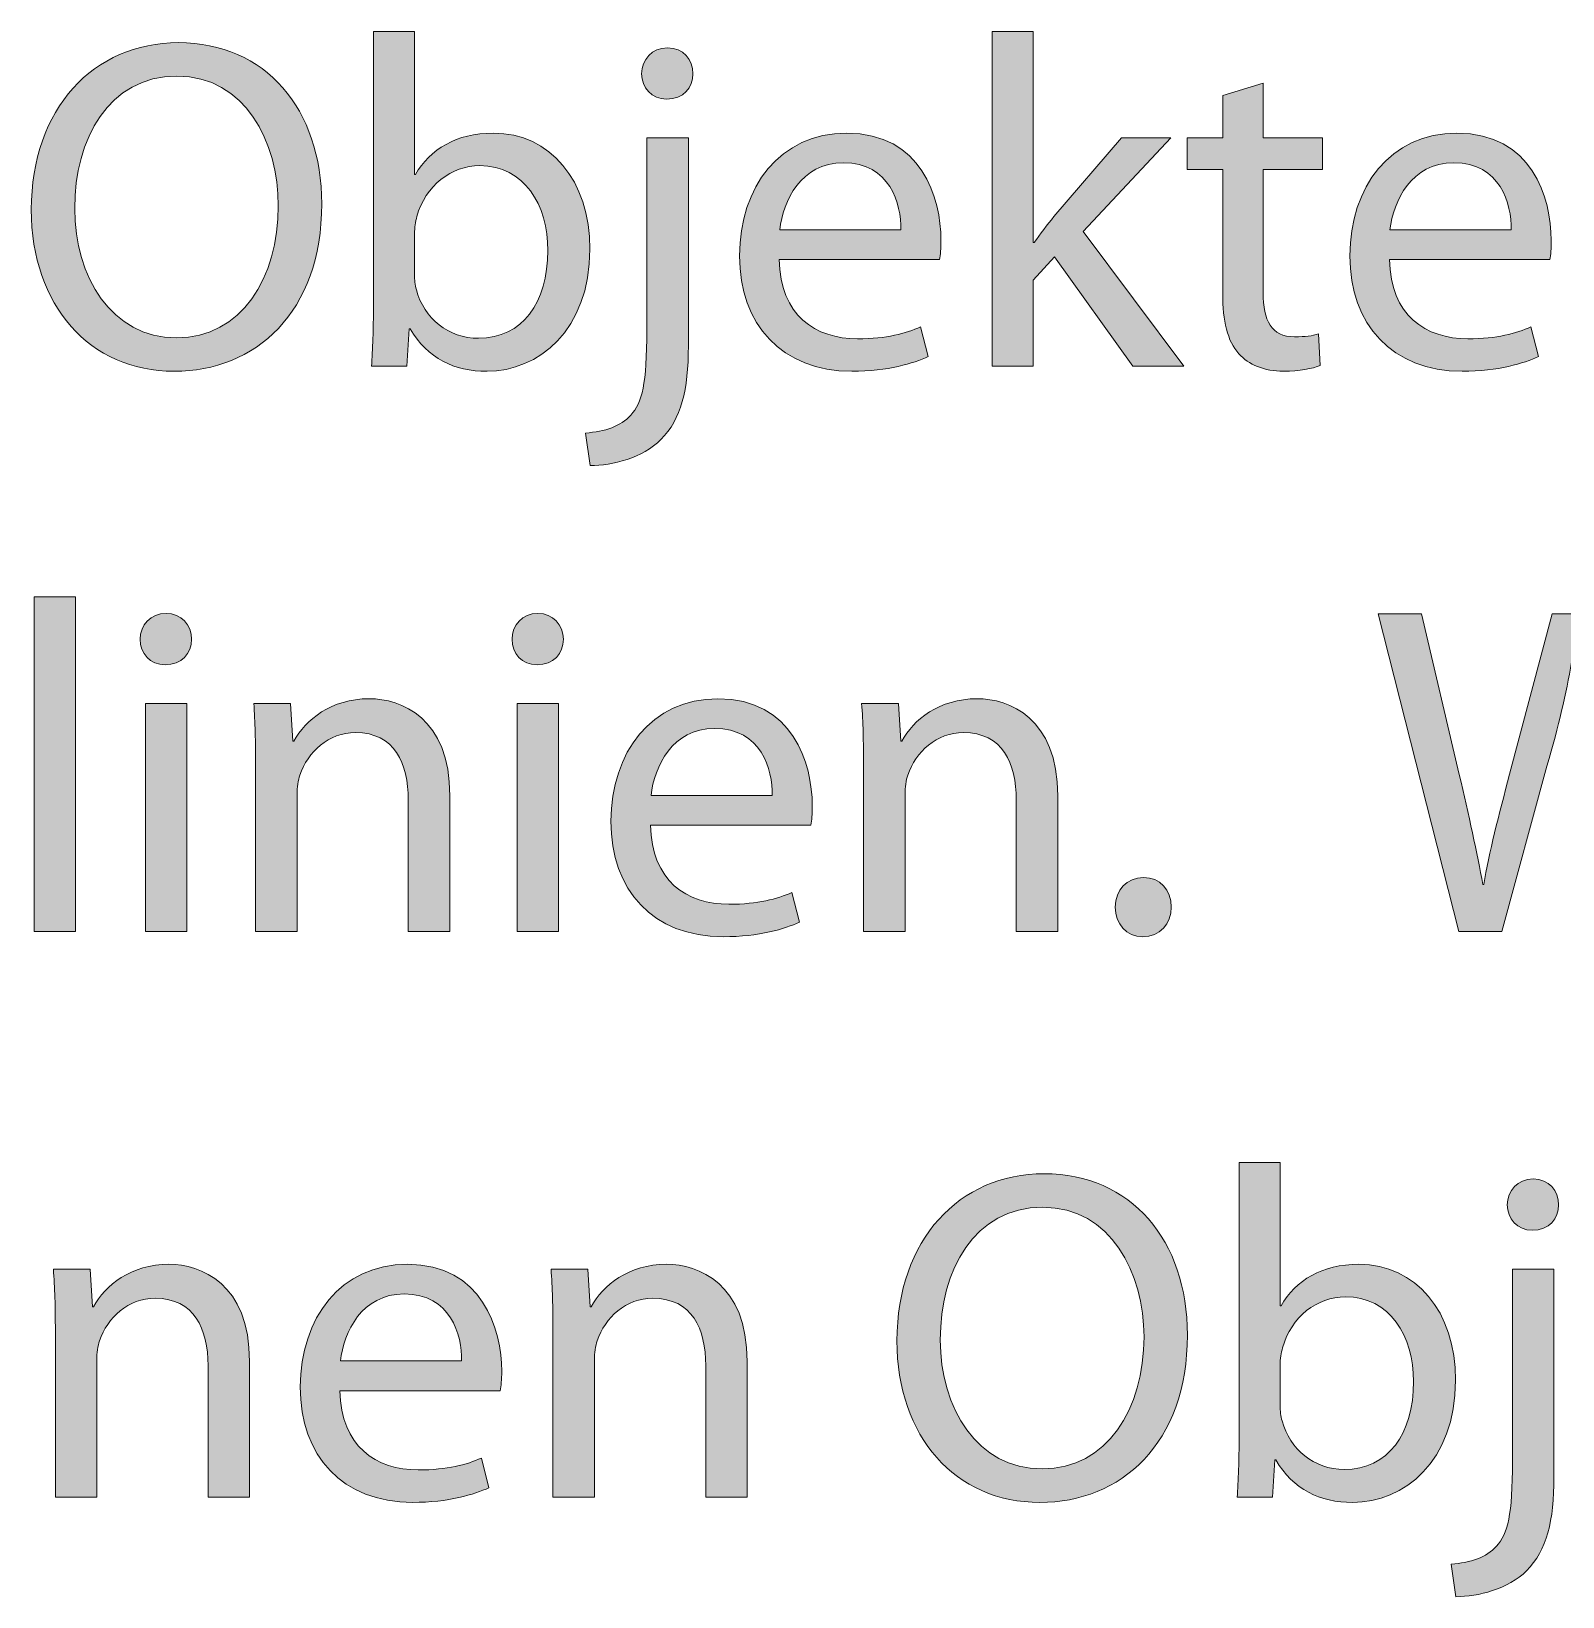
# Model space of a CAD drawing. Header units: inches. Extents: x 0 to 395, y 0 to 191.
# Drawn here: x 363.6 to 379.2, y 66.29 to 82.23 of the extents above; entities that cross this region are included whole.
import ezdxf

# ---------------------------------------------------------------- set-up
doc = ezdxf.new("R2010")
doc.units = ezdxf.units.IN
doc.header["$MEASUREMENT"] = 0
doc.layers.add('Template', color=7, linetype='Continuous')

# ---------------------------------------------------------------- blocks, each defined once
blk = doc.blocks.new('block 5')
at = {"layer": 'Template', "true_color": 0xf6921e}
h = blk.add_hatch(color=30, dxfattribs=at)
h.dxf.hatch_style = 2
edge = h.paths.add_edge_path()
edge.add_spline(control_points=[(366.556, 80.475), (366.556, 79.366), (365.879, 78.77), (365.053, 78.77), (364.193, 78.77), (363.598, 79.438), (363.598, 80.417), (363.598, 81.445), (364.232, 82.117), (365.096, 82.117), (365.985, 82.117), (366.556, 81.44), (366.556, 80.475)], knot_values=[0, 0, 0, 0, 1, 1, 1, 2, 2, 2, 3, 3, 3, 4, 4, 4, 4], degree=3, periodic=1)
edge = h.paths.add_edge_path()
edge.add_spline(control_points=[(364.04, 80.427), (364.04, 79.731), (364.415, 79.111), (365.077, 79.111), (365.74, 79.111), (366.114, 79.721), (366.114, 80.456), (366.114, 81.104), (365.778, 81.776), (365.082, 81.776), (364.386, 81.776), (364.04, 81.133), (364.04, 80.427)], knot_values=[0, 0, 0, 0, 1, 1, 1, 2, 2, 2, 3, 3, 3, 4, 4, 4, 4], degree=3, periodic=1)
h = blk.add_hatch(color=30, dxfattribs=at)
h.dxf.hatch_style = 2
edge = h.paths.add_edge_path()
edge.add_spline(control_points=[(367.083, 82.232), (367.083, 82.232), (367.501, 82.232), (367.501, 82.232), (367.501, 82.232), (367.501, 80.773), (367.501, 80.773), (367.501, 80.773), (367.51, 80.773), (367.51, 80.773), (367.659, 81.032), (367.928, 81.195), (368.303, 81.195), (368.884, 81.195), (369.287, 80.715), (369.287, 80.014), (369.287, 79.183), (368.759, 78.77), (368.24, 78.77), (367.904, 78.77), (367.635, 78.9), (367.457, 79.202), (367.457, 79.202), (367.448, 79.202), (367.448, 79.202), (367.448, 79.202), (367.424, 78.823), (367.424, 78.823), (367.424, 78.823), (367.064, 78.823), (367.064, 78.823), (367.074, 78.982), (367.083, 79.217), (367.083, 79.423), (367.083, 79.423), (367.083, 82.232), (367.083, 82.232)], knot_values=[0, 0, 0, 0, 1, 1, 1, 2, 2, 2, 3, 3, 3, 4, 4, 4, 5, 5, 5, 6, 6, 6, 7, 7, 7, 8, 8, 8, 9, 9, 9, 10, 10, 10, 11, 11, 11, 12, 12, 12, 12], degree=3, periodic=1)
edge = h.paths.add_edge_path()
edge.add_spline(control_points=[(367.501, 79.755), (367.501, 79.702), (367.506, 79.649), (367.52, 79.601), (367.597, 79.308), (367.847, 79.106), (368.154, 79.106), (368.6, 79.106), (368.859, 79.467), (368.859, 80), (368.859, 80.465), (368.62, 80.864), (368.164, 80.864), (367.88, 80.864), (367.611, 80.662), (367.525, 80.345), (367.51, 80.292), (367.501, 80.235), (367.501, 80.168), (367.501, 80.168), (367.501, 79.755), (367.501, 79.755)], knot_values=[0, 0, 0, 0, 1, 1, 1, 2, 2, 2, 3, 3, 3, 4, 4, 4, 5, 5, 5, 6, 6, 6, 7, 7, 7, 7], degree=3, periodic=1)
h = blk.add_hatch(color=30, dxfattribs=at)
h.dxf.hatch_style = 2
edge = h.paths.add_edge_path()
edge.add_spline(control_points=[(373.803, 80.081), (373.803, 80.081), (373.813, 80.081), (373.813, 80.081), (373.87, 80.163), (373.947, 80.264), (374.014, 80.345), (374.014, 80.345), (374.701, 81.147), (374.701, 81.147), (374.701, 81.147), (375.205, 81.147), (375.205, 81.147), (375.205, 81.147), (374.312, 80.192), (374.312, 80.192), (374.312, 80.192), (375.335, 78.823), (375.335, 78.823), (375.335, 78.823), (374.816, 78.823), (374.816, 78.823), (374.816, 78.823), (374.019, 79.937), (374.019, 79.937), (374.019, 79.937), (373.803, 79.697), (373.803, 79.697), (373.803, 79.697), (373.803, 78.823), (373.803, 78.823), (373.803, 78.823), (373.385, 78.823), (373.385, 78.823), (373.385, 78.823), (373.385, 82.232), (373.385, 82.232), (373.385, 82.232), (373.803, 82.232), (373.803, 82.232), (373.803, 82.232), (373.803, 80.081), (373.803, 80.081)], knot_values=[0, 0, 0, 0, 1, 1, 1, 2, 2, 2, 3, 3, 3, 4, 4, 4, 5, 5, 5, 6, 6, 6, 7, 7, 7, 8, 8, 8, 9, 9, 9, 10, 10, 10, 11, 11, 11, 12, 12, 12, 13, 13, 13, 14, 14, 14, 14], degree=3, periodic=1)
h = blk.add_hatch(color=30, dxfattribs=at)
h.dxf.hatch_style = 2
edge = h.paths.add_edge_path()
edge.add_spline(control_points=[(369.243, 78.141), (369.44, 78.156), (369.603, 78.209), (369.704, 78.324), (369.819, 78.453), (369.867, 78.636), (369.867, 79.193), (369.867, 79.193), (369.867, 81.147), (369.867, 81.147), (369.867, 81.147), (370.29, 81.147), (370.29, 81.147), (370.29, 81.147), (370.29, 79.029), (370.29, 79.029), (370.29, 78.578), (370.218, 78.285), (370.011, 78.074), (369.824, 77.887), (369.516, 77.81), (369.291, 77.81), (369.291, 77.81), (369.243, 78.141), (369.243, 78.141)], knot_values=[0, 0, 0, 0, 1, 1, 1, 2, 2, 2, 3, 3, 3, 4, 4, 4, 5, 5, 5, 6, 6, 6, 7, 7, 7, 8, 8, 8, 8], degree=3, periodic=1)
edge = h.paths.add_edge_path()
edge.add_spline(control_points=[(370.337, 81.8), (370.337, 81.661), (370.242, 81.541), (370.069, 81.541), (369.915, 81.541), (369.814, 81.661), (369.814, 81.8), (369.814, 81.944), (369.92, 82.064), (370.078, 82.064), (370.237, 82.064), (370.337, 81.944), (370.337, 81.8)], knot_values=[0, 0, 0, 0, 1, 1, 1, 2, 2, 2, 3, 3, 3, 4, 4, 4, 4], degree=3, periodic=1)
h = blk.add_hatch(color=30, dxfattribs=at)
h.dxf.hatch_style = 2
edge = h.paths.add_edge_path()
edge.add_spline(control_points=[(376.145, 81.704), (376.145, 81.704), (376.145, 81.147), (376.145, 81.147), (376.145, 81.147), (376.75, 81.147), (376.75, 81.147), (376.75, 81.147), (376.75, 80.825), (376.75, 80.825), (376.75, 80.825), (376.145, 80.825), (376.145, 80.825), (376.145, 80.825), (376.145, 79.572), (376.145, 79.572), (376.145, 79.284), (376.227, 79.121), (376.462, 79.121), (376.577, 79.121), (376.645, 79.13), (376.707, 79.15), (376.707, 79.15), (376.726, 78.828), (376.726, 78.828), (376.645, 78.799), (376.515, 78.77), (376.352, 78.77), (376.155, 78.77), (375.996, 78.838), (375.896, 78.948), (375.78, 79.078), (375.732, 79.284), (375.732, 79.558), (375.732, 79.558), (375.732, 80.825), (375.732, 80.825), (375.732, 80.825), (375.372, 80.825), (375.372, 80.825), (375.372, 80.825), (375.372, 81.147), (375.372, 81.147), (375.372, 81.147), (375.732, 81.147), (375.732, 81.147), (375.732, 81.147), (375.732, 81.579), (375.732, 81.579), (375.732, 81.579), (376.145, 81.704), (376.145, 81.704)], knot_values=[0, 0, 0, 0, 1, 1, 1, 2, 2, 2, 3, 3, 3, 4, 4, 4, 5, 5, 5, 6, 6, 6, 7, 7, 7, 8, 8, 8, 9, 9, 9, 10, 10, 10, 11, 11, 11, 12, 12, 12, 13, 13, 13, 14, 14, 14, 15, 15, 15, 16, 16, 16, 17, 17, 17, 17], degree=3, periodic=1)
h = blk.add_hatch(color=30, dxfattribs=at)
h.dxf.hatch_style = 2
edge = h.paths.add_edge_path()
edge.add_spline(control_points=[(371.216, 79.908), (371.225, 79.337), (371.585, 79.101), (372.013, 79.101), (372.315, 79.101), (372.502, 79.155), (372.656, 79.222), (372.656, 79.222), (372.733, 78.919), (372.733, 78.919), (372.584, 78.852), (372.325, 78.77), (371.955, 78.77), (371.24, 78.77), (370.812, 79.246), (370.812, 79.947), (370.812, 80.648), (371.225, 81.195), (371.902, 81.195), (372.666, 81.195), (372.863, 80.533), (372.863, 80.105), (372.863, 80.019), (372.858, 79.956), (372.848, 79.908), (372.848, 79.908), (371.216, 79.908), (371.216, 79.908)], knot_values=[0, 0, 0, 0, 1, 1, 1, 2, 2, 2, 3, 3, 3, 4, 4, 4, 5, 5, 5, 6, 6, 6, 7, 7, 7, 8, 8, 8, 9, 9, 9, 9], degree=3, periodic=1)
edge = h.paths.add_edge_path()
edge.add_spline(control_points=[(372.454, 80.211), (372.459, 80.475), (372.344, 80.893), (371.869, 80.893), (371.436, 80.893), (371.254, 80.504), (371.221, 80.211), (371.221, 80.211), (372.454, 80.211), (372.454, 80.211)], knot_values=[0, 0, 0, 0, 1, 1, 1, 2, 2, 2, 3, 3, 3, 3], degree=3, periodic=1)
h = blk.add_hatch(color=30, dxfattribs=at)
h.dxf.hatch_style = 2
edge = h.paths.add_edge_path()
edge.add_spline(control_points=[(377.432, 79.908), (377.441, 79.337), (377.801, 79.101), (378.229, 79.101), (378.531, 79.101), (378.718, 79.155), (378.872, 79.222), (378.872, 79.222), (378.949, 78.919), (378.949, 78.919), (378.8, 78.852), (378.541, 78.77), (378.171, 78.77), (377.456, 78.77), (377.028, 79.246), (377.028, 79.947), (377.028, 80.648), (377.441, 81.195), (378.118, 81.195), (378.882, 81.195), (379.078, 80.533), (379.078, 80.105), (379.078, 80.019), (379.074, 79.956), (379.064, 79.908), (379.064, 79.908), (377.432, 79.908), (377.432, 79.908)], knot_values=[0, 0, 0, 0, 1, 1, 1, 2, 2, 2, 3, 3, 3, 4, 4, 4, 5, 5, 5, 6, 6, 6, 7, 7, 7, 8, 8, 8, 9, 9, 9, 9], degree=3, periodic=1)
edge = h.paths.add_edge_path()
edge.add_spline(control_points=[(378.67, 80.211), (378.675, 80.475), (378.56, 80.893), (378.085, 80.893), (377.652, 80.893), (377.47, 80.504), (377.436, 80.211), (377.436, 80.211), (378.67, 80.211), (378.67, 80.211)], knot_values=[0, 0, 0, 0, 1, 1, 1, 2, 2, 2, 3, 3, 3, 3], degree=3, periodic=1)
h = blk.add_hatch(color=30, dxfattribs=at)
h.dxf.hatch_style = 2
h.paths.add_polyline_path([(363.627, 76.473), (364.049, 76.473), (364.049, 73.063), (363.627, 73.063)])
h = blk.add_hatch(color=30, dxfattribs=at)
h.dxf.hatch_style = 2
edge = h.paths.add_edge_path()
edge.add_spline(control_points=[(365.23, 76.04), (365.23, 75.896), (365.129, 75.781), (364.961, 75.781), (364.808, 75.781), (364.707, 75.896), (364.707, 76.04), (364.707, 76.184), (364.813, 76.304), (364.971, 76.304), (365.124, 76.304), (365.23, 76.189), (365.23, 76.04)], knot_values=[0, 0, 0, 0, 1, 1, 1, 2, 2, 2, 3, 3, 3, 4, 4, 4, 4], degree=3, periodic=1)
h.paths.add_polyline_path([(364.76, 73.063), (364.76, 75.387), (365.182, 75.387), (365.182, 73.063)])
h = blk.add_hatch(color=30, dxfattribs=at)
h.dxf.hatch_style = 2
edge = h.paths.add_edge_path()
edge.add_spline(control_points=[(369.017, 76.04), (369.017, 75.896), (368.916, 75.781), (368.749, 75.781), (368.595, 75.781), (368.494, 75.896), (368.494, 76.04), (368.494, 76.184), (368.599, 76.304), (368.758, 76.304), (368.912, 76.304), (369.017, 76.189), (369.017, 76.04)], knot_values=[0, 0, 0, 0, 1, 1, 1, 2, 2, 2, 3, 3, 3, 4, 4, 4, 4], degree=3, periodic=1)
h.paths.add_polyline_path([(368.547, 73.063), (368.547, 75.387), (368.969, 75.387), (368.969, 73.063)])
h = blk.add_hatch(color=30, dxfattribs=at)
h.dxf.hatch_style = 2
edge = h.paths.add_edge_path()
edge.add_spline(control_points=[(378.137, 73.063), (378.137, 73.063), (377.316, 76.3), (377.316, 76.3), (377.316, 76.3), (377.757, 76.3), (377.757, 76.3), (377.757, 76.3), (378.142, 74.662), (378.142, 74.662), (378.238, 74.259), (378.324, 73.856), (378.382, 73.543), (378.382, 73.543), (378.391, 73.543), (378.391, 73.543), (378.444, 73.865), (378.545, 74.249), (378.655, 74.667), (378.655, 74.667), (379.087, 76.3), (379.087, 76.3), (379.087, 76.3), (379.524, 76.3), (379.524, 76.3), (379.524, 76.3), (379.918, 74.657), (379.918, 74.657), (380.009, 74.273), (380.096, 73.889), (380.144, 73.548), (380.144, 73.548), (380.153, 73.548), (380.153, 73.548), (380.221, 73.903), (380.312, 74.263), (380.413, 74.667), (380.413, 74.667), (380.84, 76.3), (380.84, 76.3), (380.84, 76.3), (381.267, 76.3), (381.267, 76.3), (381.267, 76.3), (380.35, 73.063), (380.35, 73.063), (380.35, 73.063), (379.913, 73.063), (379.913, 73.063), (379.913, 73.063), (379.505, 74.749), (379.505, 74.749), (379.404, 75.162), (379.337, 75.479), (379.294, 75.805), (379.294, 75.805), (379.284, 75.805), (379.284, 75.805), (379.231, 75.483), (379.155, 75.166), (379.035, 74.749), (379.035, 74.749), (378.574, 73.063), (378.574, 73.063), (378.574, 73.063), (378.137, 73.063), (378.137, 73.063)], knot_values=[0, 0, 0, 0, 1, 1, 1, 2, 2, 2, 3, 3, 3, 4, 4, 4, 5, 5, 5, 6, 6, 6, 7, 7, 7, 8, 8, 8, 9, 9, 9, 10, 10, 10, 11, 11, 11, 12, 12, 12, 13, 13, 13, 14, 14, 14, 15, 15, 15, 16, 16, 16, 17, 17, 17, 18, 18, 18, 19, 19, 19, 20, 20, 20, 21, 21, 21, 22, 22, 22, 22], degree=3, periodic=1)
h = blk.add_hatch(color=30, dxfattribs=at)
h.dxf.hatch_style = 2
edge = h.paths.add_edge_path()
edge.add_spline(control_points=[(365.883, 74.758), (365.883, 75.003), (365.878, 75.195), (365.864, 75.387), (365.864, 75.387), (366.238, 75.387), (366.238, 75.387), (366.238, 75.387), (366.262, 75.003), (366.262, 75.003), (366.262, 75.003), (366.272, 75.003), (366.272, 75.003), (366.387, 75.219), (366.656, 75.435), (367.04, 75.435), (367.362, 75.435), (367.861, 75.243), (367.861, 74.446), (367.861, 74.446), (367.861, 73.063), (367.861, 73.063), (367.861, 73.063), (367.438, 73.063), (367.438, 73.063), (367.438, 73.063), (367.438, 74.403), (367.438, 74.403), (367.438, 74.778), (367.299, 75.09), (366.901, 75.09), (366.627, 75.09), (366.411, 74.893), (366.334, 74.657), (366.315, 74.605), (366.305, 74.533), (366.305, 74.461), (366.305, 74.461), (366.305, 73.063), (366.305, 73.063), (366.305, 73.063), (365.883, 73.063), (365.883, 73.063), (365.883, 73.063), (365.883, 74.758), (365.883, 74.758)], knot_values=[0, 0, 0, 0, 1, 1, 1, 2, 2, 2, 3, 3, 3, 4, 4, 4, 5, 5, 5, 6, 6, 6, 7, 7, 7, 8, 8, 8, 9, 9, 9, 10, 10, 10, 11, 11, 11, 12, 12, 12, 13, 13, 13, 14, 14, 14, 15, 15, 15, 15], degree=3, periodic=1)
h = blk.add_hatch(color=30, dxfattribs=at)
h.dxf.hatch_style = 2
edge = h.paths.add_edge_path()
edge.add_spline(control_points=[(369.905, 74.148), (369.915, 73.577), (370.275, 73.342), (370.702, 73.342), (371.004, 73.342), (371.192, 73.395), (371.345, 73.462), (371.345, 73.462), (371.422, 73.159), (371.422, 73.159), (371.273, 73.092), (371.014, 73.011), (370.644, 73.011), (369.929, 73.011), (369.502, 73.486), (369.502, 74.187), (369.502, 74.888), (369.915, 75.435), (370.592, 75.435), (371.355, 75.435), (371.552, 74.773), (371.552, 74.345), (371.552, 74.259), (371.547, 74.196), (371.538, 74.148), (371.538, 74.148), (369.905, 74.148), (369.905, 74.148)], knot_values=[0, 0, 0, 0, 1, 1, 1, 2, 2, 2, 3, 3, 3, 4, 4, 4, 5, 5, 5, 6, 6, 6, 7, 7, 7, 8, 8, 8, 9, 9, 9, 9], degree=3, periodic=1)
edge = h.paths.add_edge_path()
edge.add_spline(control_points=[(371.144, 74.451), (371.148, 74.715), (371.033, 75.133), (370.558, 75.133), (370.126, 75.133), (369.943, 74.744), (369.91, 74.451), (369.91, 74.451), (371.144, 74.451), (371.144, 74.451)], knot_values=[0, 0, 0, 0, 1, 1, 1, 2, 2, 2, 3, 3, 3, 3], degree=3, periodic=1)
h = blk.add_hatch(color=30, dxfattribs=at)
h.dxf.hatch_style = 2
edge = h.paths.add_edge_path()
edge.add_spline(control_points=[(372.074, 74.758), (372.074, 75.003), (372.07, 75.195), (372.055, 75.387), (372.055, 75.387), (372.43, 75.387), (372.43, 75.387), (372.43, 75.387), (372.454, 75.003), (372.454, 75.003), (372.454, 75.003), (372.463, 75.003), (372.463, 75.003), (372.579, 75.219), (372.848, 75.435), (373.232, 75.435), (373.553, 75.435), (374.053, 75.243), (374.053, 74.446), (374.053, 74.446), (374.053, 73.063), (374.053, 73.063), (374.053, 73.063), (373.63, 73.063), (373.63, 73.063), (373.63, 73.063), (373.63, 74.403), (373.63, 74.403), (373.63, 74.778), (373.491, 75.09), (373.092, 75.09), (372.819, 75.09), (372.603, 74.893), (372.526, 74.657), (372.506, 74.605), (372.497, 74.533), (372.497, 74.461), (372.497, 74.461), (372.497, 73.063), (372.497, 73.063), (372.497, 73.063), (372.074, 73.063), (372.074, 73.063), (372.074, 73.063), (372.074, 74.758), (372.074, 74.758)], knot_values=[0, 0, 0, 0, 1, 1, 1, 2, 2, 2, 3, 3, 3, 4, 4, 4, 5, 5, 5, 6, 6, 6, 7, 7, 7, 8, 8, 8, 9, 9, 9, 10, 10, 10, 11, 11, 11, 12, 12, 12, 13, 13, 13, 14, 14, 14, 15, 15, 15, 15], degree=3, periodic=1)
h = blk.add_hatch(color=30, dxfattribs=at)
h.dxf.hatch_style = 2
edge = h.paths.add_edge_path()
edge.add_spline(control_points=[(374.638, 73.313), (374.638, 73.486), (374.757, 73.615), (374.926, 73.615), (375.094, 73.615), (375.209, 73.49), (375.209, 73.313), (375.209, 73.14), (375.094, 73.011), (374.916, 73.011), (374.753, 73.011), (374.638, 73.14), (374.638, 73.313)], knot_values=[0, 0, 0, 0, 1, 1, 1, 2, 2, 2, 3, 3, 3, 4, 4, 4, 4], degree=3, periodic=1)
h = blk.add_hatch(color=30, dxfattribs=at)
h.dxf.hatch_style = 2
edge = h.paths.add_edge_path()
edge.add_spline(control_points=[(375.9, 70.712), (375.9, 70.712), (376.317, 70.712), (376.317, 70.712), (376.317, 70.712), (376.317, 69.253), (376.317, 69.253), (376.317, 69.253), (376.327, 69.253), (376.327, 69.253), (376.476, 69.512), (376.745, 69.675), (377.119, 69.675), (377.7, 69.675), (378.104, 69.195), (378.104, 68.494), (378.104, 67.663), (377.576, 67.25), (377.057, 67.25), (376.721, 67.25), (376.452, 67.38), (376.274, 67.682), (376.274, 67.682), (376.264, 67.682), (376.264, 67.682), (376.264, 67.682), (376.241, 67.303), (376.241, 67.303), (376.241, 67.303), (375.881, 67.303), (375.881, 67.303), (375.89, 67.462), (375.9, 67.697), (375.9, 67.903), (375.9, 67.903), (375.9, 70.712), (375.9, 70.712)], knot_values=[0, 0, 0, 0, 1, 1, 1, 2, 2, 2, 3, 3, 3, 4, 4, 4, 5, 5, 5, 6, 6, 6, 7, 7, 7, 8, 8, 8, 9, 9, 9, 10, 10, 10, 11, 11, 11, 12, 12, 12, 12], degree=3, periodic=1)
edge = h.paths.add_edge_path()
edge.add_spline(control_points=[(376.317, 68.235), (376.317, 68.182), (376.322, 68.129), (376.337, 68.081), (376.414, 67.788), (376.663, 67.586), (376.971, 67.586), (377.417, 67.586), (377.676, 67.947), (377.676, 68.48), (377.676, 68.945), (377.436, 69.344), (376.98, 69.344), (376.697, 69.344), (376.428, 69.142), (376.342, 68.825), (376.327, 68.772), (376.317, 68.715), (376.317, 68.647), (376.317, 68.647), (376.317, 68.235), (376.317, 68.235)], knot_values=[0, 0, 0, 0, 1, 1, 1, 2, 2, 2, 3, 3, 3, 4, 4, 4, 5, 5, 5, 6, 6, 6, 7, 7, 7, 7], degree=3, periodic=1)
h = blk.add_hatch(color=30, dxfattribs=at)
h.dxf.hatch_style = 2
edge = h.paths.add_edge_path()
edge.add_spline(control_points=[(375.373, 68.955), (375.373, 67.846), (374.695, 67.25), (373.87, 67.25), (373.01, 67.25), (372.415, 67.918), (372.415, 68.897), (372.415, 69.925), (373.049, 70.597), (373.913, 70.597), (374.801, 70.597), (375.373, 69.92), (375.373, 68.955)], knot_values=[0, 0, 0, 0, 1, 1, 1, 2, 2, 2, 3, 3, 3, 4, 4, 4, 4], degree=3, periodic=1)
edge = h.paths.add_edge_path()
edge.add_spline(control_points=[(372.856, 68.907), (372.856, 68.21), (373.231, 67.591), (373.894, 67.591), (374.556, 67.591), (374.931, 68.201), (374.931, 68.936), (374.931, 69.584), (374.595, 70.256), (373.899, 70.256), (373.202, 70.256), (372.856, 69.613), (372.856, 68.907)], knot_values=[0, 0, 0, 0, 1, 1, 1, 2, 2, 2, 3, 3, 3, 4, 4, 4, 4], degree=3, periodic=1)
h = blk.add_hatch(color=30, dxfattribs=at)
h.dxf.hatch_style = 2
edge = h.paths.add_edge_path()
edge.add_spline(control_points=[(378.059, 66.621), (378.256, 66.636), (378.42, 66.688), (378.52, 66.804), (378.636, 66.933), (378.684, 67.116), (378.684, 67.673), (378.684, 67.673), (378.684, 69.627), (378.684, 69.627), (378.684, 69.627), (379.106, 69.627), (379.106, 69.627), (379.106, 69.627), (379.106, 67.509), (379.106, 67.509), (379.106, 67.058), (379.034, 66.765), (378.828, 66.554), (378.64, 66.367), (378.333, 66.29), (378.108, 66.29), (378.108, 66.29), (378.059, 66.621), (378.059, 66.621)], knot_values=[0, 0, 0, 0, 1, 1, 1, 2, 2, 2, 3, 3, 3, 4, 4, 4, 5, 5, 5, 6, 6, 6, 7, 7, 7, 8, 8, 8, 8], degree=3, periodic=1)
edge = h.paths.add_edge_path()
edge.add_spline(control_points=[(379.154, 70.28), (379.154, 70.141), (379.058, 70.021), (378.885, 70.021), (378.732, 70.021), (378.631, 70.141), (378.631, 70.28), (378.631, 70.424), (378.737, 70.544), (378.895, 70.544), (379.054, 70.544), (379.154, 70.424), (379.154, 70.28)], knot_values=[0, 0, 0, 0, 1, 1, 1, 2, 2, 2, 3, 3, 3, 4, 4, 4, 4], degree=3, periodic=1)
h = blk.add_hatch(color=30, dxfattribs=at)
h.dxf.hatch_style = 2
edge = h.paths.add_edge_path()
edge.add_spline(control_points=[(363.843, 68.998), (363.843, 69.243), (363.838, 69.435), (363.823, 69.627), (363.823, 69.627), (364.198, 69.627), (364.198, 69.627), (364.198, 69.627), (364.222, 69.243), (364.222, 69.243), (364.222, 69.243), (364.231, 69.243), (364.231, 69.243), (364.347, 69.459), (364.616, 69.675), (365, 69.675), (365.321, 69.675), (365.821, 69.483), (365.821, 68.686), (365.821, 68.686), (365.821, 67.303), (365.821, 67.303), (365.821, 67.303), (365.398, 67.303), (365.398, 67.303), (365.398, 67.303), (365.398, 68.643), (365.398, 68.643), (365.398, 69.017), (365.259, 69.329), (364.86, 69.329), (364.587, 69.329), (364.371, 69.132), (364.294, 68.897), (364.275, 68.844), (364.265, 68.772), (364.265, 68.7), (364.265, 68.7), (364.265, 67.303), (364.265, 67.303), (364.265, 67.303), (363.843, 67.303), (363.843, 67.303), (363.843, 67.303), (363.843, 68.998), (363.843, 68.998)], knot_values=[0, 0, 0, 0, 1, 1, 1, 2, 2, 2, 3, 3, 3, 4, 4, 4, 5, 5, 5, 6, 6, 6, 7, 7, 7, 8, 8, 8, 9, 9, 9, 10, 10, 10, 11, 11, 11, 12, 12, 12, 13, 13, 13, 14, 14, 14, 15, 15, 15, 15], degree=3, periodic=1)
h = blk.add_hatch(color=30, dxfattribs=at)
h.dxf.hatch_style = 2
edge = h.paths.add_edge_path()
edge.add_spline(control_points=[(366.742, 68.388), (366.751, 67.817), (367.111, 67.581), (367.539, 67.581), (367.841, 67.581), (368.029, 67.634), (368.182, 67.702), (368.182, 67.702), (368.259, 67.399), (368.259, 67.399), (368.11, 67.332), (367.851, 67.25), (367.481, 67.25), (366.766, 67.25), (366.338, 67.725), (366.338, 68.426), (366.338, 69.128), (366.751, 69.675), (367.428, 69.675), (368.192, 69.675), (368.389, 69.013), (368.389, 68.585), (368.389, 68.498), (368.384, 68.436), (368.374, 68.388), (368.374, 68.388), (366.742, 68.388), (366.742, 68.388)], knot_values=[0, 0, 0, 0, 1, 1, 1, 2, 2, 2, 3, 3, 3, 4, 4, 4, 5, 5, 5, 6, 6, 6, 7, 7, 7, 8, 8, 8, 9, 9, 9, 9], degree=3, periodic=1)
edge = h.paths.add_edge_path()
edge.add_spline(control_points=[(367.981, 68.691), (367.985, 68.955), (367.87, 69.373), (367.395, 69.373), (366.963, 69.373), (366.78, 68.984), (366.747, 68.691), (366.747, 68.691), (367.981, 68.691), (367.981, 68.691)], knot_values=[0, 0, 0, 0, 1, 1, 1, 2, 2, 2, 3, 3, 3, 3], degree=3, periodic=1)
h = blk.add_hatch(color=30, dxfattribs=at)
h.dxf.hatch_style = 2
edge = h.paths.add_edge_path()
edge.add_spline(control_points=[(368.911, 68.998), (368.911, 69.243), (368.906, 69.435), (368.892, 69.627), (368.892, 69.627), (369.267, 69.627), (369.267, 69.627), (369.267, 69.627), (369.29, 69.243), (369.29, 69.243), (369.29, 69.243), (369.3, 69.243), (369.3, 69.243), (369.416, 69.459), (369.684, 69.675), (370.068, 69.675), (370.39, 69.675), (370.889, 69.483), (370.889, 68.686), (370.889, 68.686), (370.889, 67.303), (370.889, 67.303), (370.889, 67.303), (370.467, 67.303), (370.467, 67.303), (370.467, 67.303), (370.467, 68.643), (370.467, 68.643), (370.467, 69.017), (370.328, 69.329), (369.929, 69.329), (369.655, 69.329), (369.439, 69.132), (369.362, 68.897), (369.343, 68.844), (369.334, 68.772), (369.334, 68.7), (369.334, 68.7), (369.334, 67.303), (369.334, 67.303), (369.334, 67.303), (368.911, 67.303), (368.911, 67.303), (368.911, 67.303), (368.911, 68.998), (368.911, 68.998)], knot_values=[0, 0, 0, 0, 1, 1, 1, 2, 2, 2, 3, 3, 3, 4, 4, 4, 5, 5, 5, 6, 6, 6, 7, 7, 7, 8, 8, 8, 9, 9, 9, 10, 10, 10, 11, 11, 11, 12, 12, 12, 13, 13, 13, 14, 14, 14, 15, 15, 15, 15], degree=3, periodic=1)
at = {"layer": 'Template', "lineweight": 0}
for points in [[(363.627, 76.473), (364.049, 76.473), (364.049, 73.063), (363.627, 73.063), (363.627, 76.473)], [(364.76, 73.063), (364.76, 75.387), (365.182, 75.387), (365.182, 73.063), (364.76, 73.063)], [(368.547, 73.063), (368.547, 75.387), (368.969, 75.387), (368.969, 73.063), (368.547, 73.063)]]:
    blk.add_lwpolyline(points, dxfattribs=at)
for points, knots in [([(366.556, 80.475), (366.556, 79.366), (365.879, 78.77), (365.053, 78.77), (364.193, 78.77), (363.598, 79.438), (363.598, 80.417), (363.598, 81.445), (364.232, 82.117), (365.096, 82.117), (365.985, 82.117), (366.556, 81.44), (366.556, 80.475)], [0, 0, 0, 0, 1, 1, 1, 2, 2, 2, 3, 3, 3, 4, 4, 4, 4]), ([(367.083, 82.232), (367.083, 82.232), (367.501, 82.232), (367.501, 82.232), (367.501, 82.232), (367.501, 80.773), (367.501, 80.773), (367.501, 80.773), (367.51, 80.773), (367.51, 80.773), (367.659, 81.032), (367.928, 81.195), (368.303, 81.195), (368.884, 81.195), (369.287, 80.715), (369.287, 80.014), (369.287, 79.183), (368.759, 78.77), (368.24, 78.77), (367.904, 78.77), (367.635, 78.9), (367.457, 79.202), (367.457, 79.202), (367.448, 79.202), (367.448, 79.202), (367.448, 79.202), (367.424, 78.823), (367.424, 78.823), (367.424, 78.823), (367.064, 78.823), (367.064, 78.823), (367.074, 78.982), (367.083, 79.217), (367.083, 79.423), (367.083, 79.423), (367.083, 82.232), (367.083, 82.232)], [0, 0, 0, 0, 1, 1, 1, 2, 2, 2, 3, 3, 3, 4, 4, 4, 5, 5, 5, 6, 6, 6, 7, 7, 7, 8, 8, 8, 9, 9, 9, 10, 10, 10, 11, 11, 11, 12, 12, 12, 12]), ([(373.803, 80.081), (373.803, 80.081), (373.813, 80.081), (373.813, 80.081), (373.87, 80.163), (373.947, 80.264), (374.014, 80.345), (374.014, 80.345), (374.701, 81.147), (374.701, 81.147), (374.701, 81.147), (375.205, 81.147), (375.205, 81.147), (375.205, 81.147), (374.312, 80.192), (374.312, 80.192), (374.312, 80.192), (375.335, 78.823), (375.335, 78.823), (375.335, 78.823), (374.816, 78.823), (374.816, 78.823), (374.816, 78.823), (374.019, 79.937), (374.019, 79.937), (374.019, 79.937), (373.803, 79.697), (373.803, 79.697), (373.803, 79.697), (373.803, 78.823), (373.803, 78.823), (373.803, 78.823), (373.385, 78.823), (373.385, 78.823), (373.385, 78.823), (373.385, 82.232), (373.385, 82.232), (373.385, 82.232), (373.803, 82.232), (373.803, 82.232), (373.803, 82.232), (373.803, 80.081), (373.803, 80.081)], [0, 0, 0, 0, 1, 1, 1, 2, 2, 2, 3, 3, 3, 4, 4, 4, 5, 5, 5, 6, 6, 6, 7, 7, 7, 8, 8, 8, 9, 9, 9, 10, 10, 10, 11, 11, 11, 12, 12, 12, 13, 13, 13, 14, 14, 14, 14]), ([(370.337, 81.8), (370.337, 81.661), (370.242, 81.541), (370.069, 81.541), (369.915, 81.541), (369.814, 81.661), (369.814, 81.8), (369.814, 81.944), (369.92, 82.064), (370.078, 82.064), (370.237, 82.064), (370.337, 81.944), (370.337, 81.8)], [0, 0, 0, 0, 1, 1, 1, 2, 2, 2, 3, 3, 3, 4, 4, 4, 4]), ([(364.04, 80.427), (364.04, 79.731), (364.415, 79.111), (365.077, 79.111), (365.74, 79.111), (366.114, 79.721), (366.114, 80.456), (366.114, 81.104), (365.778, 81.776), (365.082, 81.776), (364.386, 81.776), (364.04, 81.133), (364.04, 80.427)], [0, 0, 0, 0, 1, 1, 1, 2, 2, 2, 3, 3, 3, 4, 4, 4, 4]), ([(376.145, 81.704), (376.145, 81.704), (376.145, 81.147), (376.145, 81.147), (376.145, 81.147), (376.75, 81.147), (376.75, 81.147), (376.75, 81.147), (376.75, 80.825), (376.75, 80.825), (376.75, 80.825), (376.145, 80.825), (376.145, 80.825), (376.145, 80.825), (376.145, 79.572), (376.145, 79.572), (376.145, 79.284), (376.227, 79.121), (376.462, 79.121), (376.577, 79.121), (376.645, 79.13), (376.707, 79.15), (376.707, 79.15), (376.726, 78.828), (376.726, 78.828), (376.645, 78.799), (376.515, 78.77), (376.352, 78.77), (376.155, 78.77), (375.996, 78.838), (375.896, 78.948), (375.78, 79.078), (375.732, 79.284), (375.732, 79.558), (375.732, 79.558), (375.732, 80.825), (375.732, 80.825), (375.732, 80.825), (375.372, 80.825), (375.372, 80.825), (375.372, 80.825), (375.372, 81.147), (375.372, 81.147), (375.372, 81.147), (375.732, 81.147), (375.732, 81.147), (375.732, 81.147), (375.732, 81.579), (375.732, 81.579), (375.732, 81.579), (376.145, 81.704), (376.145, 81.704)], [0, 0, 0, 0, 1, 1, 1, 2, 2, 2, 3, 3, 3, 4, 4, 4, 5, 5, 5, 6, 6, 6, 7, 7, 7, 8, 8, 8, 9, 9, 9, 10, 10, 10, 11, 11, 11, 12, 12, 12, 13, 13, 13, 14, 14, 14, 15, 15, 15, 16, 16, 16, 17, 17, 17, 17]), ([(371.216, 79.908), (371.225, 79.337), (371.585, 79.101), (372.013, 79.101), (372.315, 79.101), (372.502, 79.155), (372.656, 79.222), (372.656, 79.222), (372.733, 78.919), (372.733, 78.919), (372.584, 78.852), (372.325, 78.77), (371.955, 78.77), (371.24, 78.77), (370.812, 79.246), (370.812, 79.947), (370.812, 80.648), (371.225, 81.195), (371.902, 81.195), (372.666, 81.195), (372.863, 80.533), (372.863, 80.105), (372.863, 80.019), (372.858, 79.956), (372.848, 79.908), (372.848, 79.908), (371.216, 79.908), (371.216, 79.908)], [0, 0, 0, 0, 1, 1, 1, 2, 2, 2, 3, 3, 3, 4, 4, 4, 5, 5, 5, 6, 6, 6, 7, 7, 7, 8, 8, 8, 9, 9, 9, 9]), ([(377.432, 79.908), (377.441, 79.337), (377.801, 79.101), (378.229, 79.101), (378.531, 79.101), (378.718, 79.155), (378.872, 79.222), (378.872, 79.222), (378.949, 78.919), (378.949, 78.919), (378.8, 78.852), (378.541, 78.77), (378.171, 78.77), (377.456, 78.77), (377.028, 79.246), (377.028, 79.947), (377.028, 80.648), (377.441, 81.195), (378.118, 81.195), (378.882, 81.195), (379.078, 80.533), (379.078, 80.105), (379.078, 80.019), (379.074, 79.956), (379.064, 79.908), (379.064, 79.908), (377.432, 79.908), (377.432, 79.908)], [0, 0, 0, 0, 1, 1, 1, 2, 2, 2, 3, 3, 3, 4, 4, 4, 5, 5, 5, 6, 6, 6, 7, 7, 7, 8, 8, 8, 9, 9, 9, 9]), ([(369.243, 78.141), (369.44, 78.156), (369.603, 78.209), (369.704, 78.324), (369.819, 78.453), (369.867, 78.636), (369.867, 79.193), (369.867, 79.193), (369.867, 81.147), (369.867, 81.147), (369.867, 81.147), (370.29, 81.147), (370.29, 81.147), (370.29, 81.147), (370.29, 79.029), (370.29, 79.029), (370.29, 78.578), (370.218, 78.285), (370.011, 78.074), (369.824, 77.887), (369.516, 77.81), (369.291, 77.81), (369.291, 77.81), (369.243, 78.141), (369.243, 78.141)], [0, 0, 0, 0, 1, 1, 1, 2, 2, 2, 3, 3, 3, 4, 4, 4, 5, 5, 5, 6, 6, 6, 7, 7, 7, 8, 8, 8, 8]), ([(367.501, 79.755), (367.501, 79.702), (367.506, 79.649), (367.52, 79.601), (367.597, 79.308), (367.847, 79.106), (368.154, 79.106), (368.6, 79.106), (368.859, 79.467), (368.859, 80), (368.859, 80.465), (368.62, 80.864), (368.164, 80.864), (367.88, 80.864), (367.611, 80.662), (367.525, 80.345), (367.51, 80.292), (367.501, 80.235), (367.501, 80.168), (367.501, 80.168), (367.501, 79.755), (367.501, 79.755)], [0, 0, 0, 0, 1, 1, 1, 2, 2, 2, 3, 3, 3, 4, 4, 4, 5, 5, 5, 6, 6, 6, 7, 7, 7, 7]), ([(372.454, 80.211), (372.459, 80.475), (372.344, 80.893), (371.869, 80.893), (371.436, 80.893), (371.254, 80.504), (371.221, 80.211), (371.221, 80.211), (372.454, 80.211), (372.454, 80.211)], [0, 0, 0, 0, 1, 1, 1, 2, 2, 2, 3, 3, 3, 3]), ([(378.67, 80.211), (378.675, 80.475), (378.56, 80.893), (378.085, 80.893), (377.652, 80.893), (377.47, 80.504), (377.436, 80.211), (377.436, 80.211), (378.67, 80.211), (378.67, 80.211)], [0, 0, 0, 0, 1, 1, 1, 2, 2, 2, 3, 3, 3, 3]), ([(365.23, 76.04), (365.23, 75.896), (365.129, 75.781), (364.961, 75.781), (364.808, 75.781), (364.707, 75.896), (364.707, 76.04), (364.707, 76.184), (364.813, 76.304), (364.971, 76.304), (365.124, 76.304), (365.23, 76.189), (365.23, 76.04)], [0, 0, 0, 0, 1, 1, 1, 2, 2, 2, 3, 3, 3, 4, 4, 4, 4]), ([(369.017, 76.04), (369.017, 75.896), (368.916, 75.781), (368.749, 75.781), (368.595, 75.781), (368.494, 75.896), (368.494, 76.04), (368.494, 76.184), (368.599, 76.304), (368.758, 76.304), (368.912, 76.304), (369.017, 76.189), (369.017, 76.04)], [0, 0, 0, 0, 1, 1, 1, 2, 2, 2, 3, 3, 3, 4, 4, 4, 4]), ([(378.137, 73.063), (378.137, 73.063), (377.316, 76.3), (377.316, 76.3), (377.316, 76.3), (377.757, 76.3), (377.757, 76.3), (377.757, 76.3), (378.142, 74.662), (378.142, 74.662), (378.238, 74.259), (378.324, 73.856), (378.382, 73.543), (378.382, 73.543), (378.391, 73.543), (378.391, 73.543), (378.444, 73.865), (378.545, 74.249), (378.655, 74.667), (378.655, 74.667), (379.087, 76.3), (379.087, 76.3), (379.087, 76.3), (379.524, 76.3), (379.524, 76.3), (379.524, 76.3), (379.918, 74.657), (379.918, 74.657), (380.009, 74.273), (380.096, 73.889), (380.144, 73.548), (380.144, 73.548), (380.153, 73.548), (380.153, 73.548), (380.221, 73.903), (380.312, 74.263), (380.413, 74.667), (380.413, 74.667), (380.84, 76.3), (380.84, 76.3), (380.84, 76.3), (381.267, 76.3), (381.267, 76.3), (381.267, 76.3), (380.35, 73.063), (380.35, 73.063), (380.35, 73.063), (379.913, 73.063), (379.913, 73.063), (379.913, 73.063), (379.505, 74.749), (379.505, 74.749), (379.404, 75.162), (379.337, 75.479), (379.294, 75.805), (379.294, 75.805), (379.284, 75.805), (379.284, 75.805), (379.231, 75.483), (379.155, 75.166), (379.035, 74.749), (379.035, 74.749), (378.574, 73.063), (378.574, 73.063), (378.574, 73.063), (378.137, 73.063), (378.137, 73.063)], [0, 0, 0, 0, 1, 1, 1, 2, 2, 2, 3, 3, 3, 4, 4, 4, 5, 5, 5, 6, 6, 6, 7, 7, 7, 8, 8, 8, 9, 9, 9, 10, 10, 10, 11, 11, 11, 12, 12, 12, 13, 13, 13, 14, 14, 14, 15, 15, 15, 16, 16, 16, 17, 17, 17, 18, 18, 18, 19, 19, 19, 20, 20, 20, 21, 21, 21, 22, 22, 22, 22]), ([(365.883, 74.758), (365.883, 75.003), (365.878, 75.195), (365.864, 75.387), (365.864, 75.387), (366.238, 75.387), (366.238, 75.387), (366.238, 75.387), (366.262, 75.003), (366.262, 75.003), (366.262, 75.003), (366.272, 75.003), (366.272, 75.003), (366.387, 75.219), (366.656, 75.435), (367.04, 75.435), (367.362, 75.435), (367.861, 75.243), (367.861, 74.446), (367.861, 74.446), (367.861, 73.063), (367.861, 73.063), (367.861, 73.063), (367.438, 73.063), (367.438, 73.063), (367.438, 73.063), (367.438, 74.403), (367.438, 74.403), (367.438, 74.778), (367.299, 75.09), (366.901, 75.09), (366.627, 75.09), (366.411, 74.893), (366.334, 74.657), (366.315, 74.605), (366.305, 74.533), (366.305, 74.461), (366.305, 74.461), (366.305, 73.063), (366.305, 73.063), (366.305, 73.063), (365.883, 73.063), (365.883, 73.063), (365.883, 73.063), (365.883, 74.758), (365.883, 74.758)], [0, 0, 0, 0, 1, 1, 1, 2, 2, 2, 3, 3, 3, 4, 4, 4, 5, 5, 5, 6, 6, 6, 7, 7, 7, 8, 8, 8, 9, 9, 9, 10, 10, 10, 11, 11, 11, 12, 12, 12, 13, 13, 13, 14, 14, 14, 15, 15, 15, 15]), ([(369.905, 74.148), (369.915, 73.577), (370.275, 73.342), (370.702, 73.342), (371.004, 73.342), (371.192, 73.395), (371.345, 73.462), (371.345, 73.462), (371.422, 73.159), (371.422, 73.159), (371.273, 73.092), (371.014, 73.011), (370.644, 73.011), (369.929, 73.011), (369.502, 73.486), (369.502, 74.187), (369.502, 74.888), (369.915, 75.435), (370.592, 75.435), (371.355, 75.435), (371.552, 74.773), (371.552, 74.345), (371.552, 74.259), (371.547, 74.196), (371.538, 74.148), (371.538, 74.148), (369.905, 74.148), (369.905, 74.148)], [0, 0, 0, 0, 1, 1, 1, 2, 2, 2, 3, 3, 3, 4, 4, 4, 5, 5, 5, 6, 6, 6, 7, 7, 7, 8, 8, 8, 9, 9, 9, 9]), ([(372.074, 74.758), (372.074, 75.003), (372.07, 75.195), (372.055, 75.387), (372.055, 75.387), (372.43, 75.387), (372.43, 75.387), (372.43, 75.387), (372.454, 75.003), (372.454, 75.003), (372.454, 75.003), (372.463, 75.003), (372.463, 75.003), (372.579, 75.219), (372.848, 75.435), (373.232, 75.435), (373.553, 75.435), (374.053, 75.243), (374.053, 74.446), (374.053, 74.446), (374.053, 73.063), (374.053, 73.063), (374.053, 73.063), (373.63, 73.063), (373.63, 73.063), (373.63, 73.063), (373.63, 74.403), (373.63, 74.403), (373.63, 74.778), (373.491, 75.09), (373.092, 75.09), (372.819, 75.09), (372.603, 74.893), (372.526, 74.657), (372.506, 74.605), (372.497, 74.533), (372.497, 74.461), (372.497, 74.461), (372.497, 73.063), (372.497, 73.063), (372.497, 73.063), (372.074, 73.063), (372.074, 73.063), (372.074, 73.063), (372.074, 74.758), (372.074, 74.758)], [0, 0, 0, 0, 1, 1, 1, 2, 2, 2, 3, 3, 3, 4, 4, 4, 5, 5, 5, 6, 6, 6, 7, 7, 7, 8, 8, 8, 9, 9, 9, 10, 10, 10, 11, 11, 11, 12, 12, 12, 13, 13, 13, 14, 14, 14, 15, 15, 15, 15]), ([(371.144, 74.451), (371.148, 74.715), (371.033, 75.133), (370.558, 75.133), (370.126, 75.133), (369.943, 74.744), (369.91, 74.451), (369.91, 74.451), (371.144, 74.451), (371.144, 74.451)], [0, 0, 0, 0, 1, 1, 1, 2, 2, 2, 3, 3, 3, 3]), ([(374.638, 73.313), (374.638, 73.486), (374.757, 73.615), (374.926, 73.615), (375.094, 73.615), (375.209, 73.49), (375.209, 73.313), (375.209, 73.14), (375.094, 73.011), (374.916, 73.011), (374.753, 73.011), (374.638, 73.14), (374.638, 73.313)], [0, 0, 0, 0, 1, 1, 1, 2, 2, 2, 3, 3, 3, 4, 4, 4, 4]), ([(375.9, 70.712), (375.9, 70.712), (376.317, 70.712), (376.317, 70.712), (376.317, 70.712), (376.317, 69.253), (376.317, 69.253), (376.317, 69.253), (376.327, 69.253), (376.327, 69.253), (376.476, 69.512), (376.745, 69.675), (377.119, 69.675), (377.7, 69.675), (378.104, 69.195), (378.104, 68.494), (378.104, 67.663), (377.576, 67.25), (377.057, 67.25), (376.721, 67.25), (376.452, 67.38), (376.274, 67.682), (376.274, 67.682), (376.264, 67.682), (376.264, 67.682), (376.264, 67.682), (376.241, 67.303), (376.241, 67.303), (376.241, 67.303), (375.881, 67.303), (375.881, 67.303), (375.89, 67.462), (375.9, 67.697), (375.9, 67.903), (375.9, 67.903), (375.9, 70.712), (375.9, 70.712)], [0, 0, 0, 0, 1, 1, 1, 2, 2, 2, 3, 3, 3, 4, 4, 4, 5, 5, 5, 6, 6, 6, 7, 7, 7, 8, 8, 8, 9, 9, 9, 10, 10, 10, 11, 11, 11, 12, 12, 12, 12]), ([(375.373, 68.955), (375.373, 67.846), (374.695, 67.25), (373.87, 67.25), (373.01, 67.25), (372.415, 67.918), (372.415, 68.897), (372.415, 69.925), (373.049, 70.597), (373.913, 70.597), (374.801, 70.597), (375.373, 69.92), (375.373, 68.955)], [0, 0, 0, 0, 1, 1, 1, 2, 2, 2, 3, 3, 3, 4, 4, 4, 4]), ([(379.154, 70.28), (379.154, 70.141), (379.058, 70.021), (378.885, 70.021), (378.732, 70.021), (378.631, 70.141), (378.631, 70.28), (378.631, 70.424), (378.737, 70.544), (378.895, 70.544), (379.054, 70.544), (379.154, 70.424), (379.154, 70.28)], [0, 0, 0, 0, 1, 1, 1, 2, 2, 2, 3, 3, 3, 4, 4, 4, 4]), ([(372.856, 68.907), (372.856, 68.21), (373.231, 67.591), (373.894, 67.591), (374.556, 67.591), (374.931, 68.201), (374.931, 68.936), (374.931, 69.584), (374.595, 70.256), (373.899, 70.256), (373.202, 70.256), (372.856, 69.613), (372.856, 68.907)], [0, 0, 0, 0, 1, 1, 1, 2, 2, 2, 3, 3, 3, 4, 4, 4, 4]), ([(363.843, 68.998), (363.843, 69.243), (363.838, 69.435), (363.823, 69.627), (363.823, 69.627), (364.198, 69.627), (364.198, 69.627), (364.198, 69.627), (364.222, 69.243), (364.222, 69.243), (364.222, 69.243), (364.231, 69.243), (364.231, 69.243), (364.347, 69.459), (364.616, 69.675), (365, 69.675), (365.321, 69.675), (365.821, 69.483), (365.821, 68.686), (365.821, 68.686), (365.821, 67.303), (365.821, 67.303), (365.821, 67.303), (365.398, 67.303), (365.398, 67.303), (365.398, 67.303), (365.398, 68.643), (365.398, 68.643), (365.398, 69.017), (365.259, 69.329), (364.86, 69.329), (364.587, 69.329), (364.371, 69.132), (364.294, 68.897), (364.275, 68.844), (364.265, 68.772), (364.265, 68.7), (364.265, 68.7), (364.265, 67.303), (364.265, 67.303), (364.265, 67.303), (363.843, 67.303), (363.843, 67.303), (363.843, 67.303), (363.843, 68.998), (363.843, 68.998)], [0, 0, 0, 0, 1, 1, 1, 2, 2, 2, 3, 3, 3, 4, 4, 4, 5, 5, 5, 6, 6, 6, 7, 7, 7, 8, 8, 8, 9, 9, 9, 10, 10, 10, 11, 11, 11, 12, 12, 12, 13, 13, 13, 14, 14, 14, 15, 15, 15, 15]), ([(366.742, 68.388), (366.751, 67.817), (367.111, 67.581), (367.539, 67.581), (367.841, 67.581), (368.029, 67.634), (368.182, 67.702), (368.182, 67.702), (368.259, 67.399), (368.259, 67.399), (368.11, 67.332), (367.851, 67.25), (367.481, 67.25), (366.766, 67.25), (366.338, 67.725), (366.338, 68.426), (366.338, 69.128), (366.751, 69.675), (367.428, 69.675), (368.192, 69.675), (368.389, 69.013), (368.389, 68.585), (368.389, 68.498), (368.384, 68.436), (368.374, 68.388), (368.374, 68.388), (366.742, 68.388), (366.742, 68.388)], [0, 0, 0, 0, 1, 1, 1, 2, 2, 2, 3, 3, 3, 4, 4, 4, 5, 5, 5, 6, 6, 6, 7, 7, 7, 8, 8, 8, 9, 9, 9, 9]), ([(368.911, 68.998), (368.911, 69.243), (368.906, 69.435), (368.892, 69.627), (368.892, 69.627), (369.267, 69.627), (369.267, 69.627), (369.267, 69.627), (369.29, 69.243), (369.29, 69.243), (369.29, 69.243), (369.3, 69.243), (369.3, 69.243), (369.416, 69.459), (369.684, 69.675), (370.068, 69.675), (370.39, 69.675), (370.889, 69.483), (370.889, 68.686), (370.889, 68.686), (370.889, 67.303), (370.889, 67.303), (370.889, 67.303), (370.467, 67.303), (370.467, 67.303), (370.467, 67.303), (370.467, 68.643), (370.467, 68.643), (370.467, 69.017), (370.328, 69.329), (369.929, 69.329), (369.655, 69.329), (369.439, 69.132), (369.362, 68.897), (369.343, 68.844), (369.334, 68.772), (369.334, 68.7), (369.334, 68.7), (369.334, 67.303), (369.334, 67.303), (369.334, 67.303), (368.911, 67.303), (368.911, 67.303), (368.911, 67.303), (368.911, 68.998), (368.911, 68.998)], [0, 0, 0, 0, 1, 1, 1, 2, 2, 2, 3, 3, 3, 4, 4, 4, 5, 5, 5, 6, 6, 6, 7, 7, 7, 8, 8, 8, 9, 9, 9, 10, 10, 10, 11, 11, 11, 12, 12, 12, 13, 13, 13, 14, 14, 14, 15, 15, 15, 15]), ([(378.059, 66.621), (378.256, 66.636), (378.42, 66.688), (378.52, 66.804), (378.636, 66.933), (378.684, 67.116), (378.684, 67.673), (378.684, 67.673), (378.684, 69.627), (378.684, 69.627), (378.684, 69.627), (379.106, 69.627), (379.106, 69.627), (379.106, 69.627), (379.106, 67.509), (379.106, 67.509), (379.106, 67.058), (379.034, 66.765), (378.828, 66.554), (378.64, 66.367), (378.333, 66.29), (378.108, 66.29), (378.108, 66.29), (378.059, 66.621), (378.059, 66.621)], [0, 0, 0, 0, 1, 1, 1, 2, 2, 2, 3, 3, 3, 4, 4, 4, 5, 5, 5, 6, 6, 6, 7, 7, 7, 8, 8, 8, 8]), ([(367.981, 68.691), (367.985, 68.955), (367.87, 69.373), (367.395, 69.373), (366.963, 69.373), (366.78, 68.984), (366.747, 68.691), (366.747, 68.691), (367.981, 68.691), (367.981, 68.691)], [0, 0, 0, 0, 1, 1, 1, 2, 2, 2, 3, 3, 3, 3]), ([(376.317, 68.235), (376.317, 68.182), (376.322, 68.129), (376.337, 68.081), (376.414, 67.788), (376.663, 67.586), (376.971, 67.586), (377.417, 67.586), (377.676, 67.947), (377.676, 68.48), (377.676, 68.945), (377.436, 69.344), (376.98, 69.344), (376.697, 69.344), (376.428, 69.142), (376.342, 68.825), (376.327, 68.772), (376.317, 68.715), (376.317, 68.647), (376.317, 68.647), (376.317, 68.235), (376.317, 68.235)], [0, 0, 0, 0, 1, 1, 1, 2, 2, 2, 3, 3, 3, 4, 4, 4, 5, 5, 5, 6, 6, 6, 7, 7, 7, 7])]:
    blk.add_open_spline(points, degree=3, knots=knots, dxfattribs=at)

msp = doc.modelspace()

# ---------------------------------------------------------------- block references
at = {"layer": 'Template'}
msp.add_blockref('block 5', (0, 0), dxfattribs=at)

doc.saveas('drawing.dxf')
